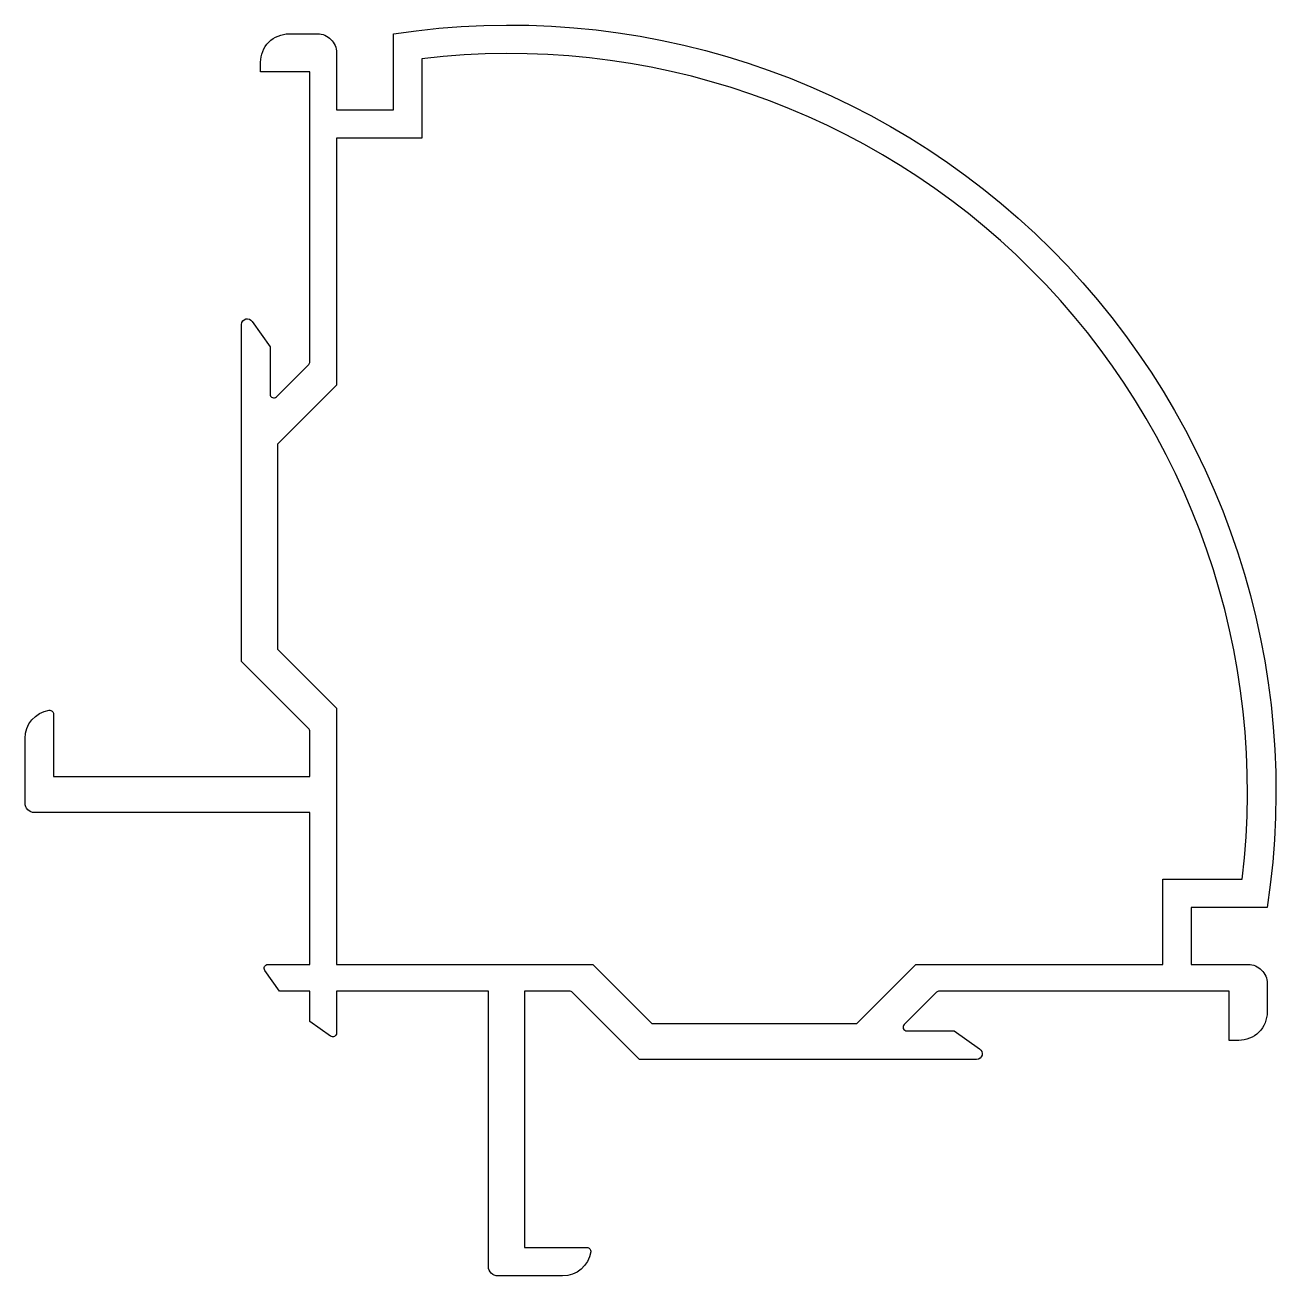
# Model space of a CAD drawing. Extents: x 120 to 185.9, y 170 to 235.9.
import ezdxf

# ---------------------------------------------------------------- set-up
doc = ezdxf.new("R2010")
doc.units = 0
doc.layers.get('0').update_dxf_attribs({"linetype": 'CONTINUOUS'})

msp = doc.modelspace()

# ---------------------------------------------------------------- linework, layer by layer
for points in [[(164.485, 181.422), (152.393, 181.422), (148.852, 184.964, 0.198912), (148.711, 185.022), (146.339, 185.022), (146.339, 171.522), (149.624, 171.522, -0.460212), (149.821, 171.291, -0.369664), (148.339, 170.022), (144.939, 170.022, -0.414214), (144.439, 170.522), (144.439, 185.022), (136.439, 185.022), (136.439, 182.811, -0.610029), (136.123, 182.648), (135.039, 183.422), (135.039, 185.022), (133.439, 185.022), (132.665, 186.106, -0.610029), (132.828, 186.422), (135.039, 186.422), (135.039, 194.422), (120.539, 194.422, -0.414214), (120.039, 194.922), (120.039, 198.322, -0.369664), (121.308, 199.804, -0.460212), (121.539, 199.607), (121.539, 196.322), (135.039, 196.322), (135.039, 198.694, 0.198912), (134.98, 198.835), (131.439, 202.377), (131.439, 214.468), (131.439, 220.122, -0.767327), (131.999, 220.272), (132.939, 218.944), (132.939, 216.451, 0.668179), (133.28, 216.309), (134.98, 218.009, 0.198912), (135.039, 218.151), (135.039, 233.422), (132.439, 233.422), (132.439, 233.922, -0.414214), (133.939, 235.422), (135.439, 235.422, -0.414214), (136.439, 234.422), (136.439, 231.422), (139.439, 231.422), (139.439, 235.422, -0.50618), (185.439, 189.422), (181.439, 189.422), (181.439, 186.422), (184.439, 186.422, -0.414214), (185.439, 185.422), (185.439, 183.922, -0.414214), (183.939, 182.422), (183.439, 182.422), (183.439, 185.022), (168.167, 185.022, 0.198912), (168.026, 184.964), (166.326, 183.264, 0.668179), (166.467, 182.922), (168.961, 182.922), (170.289, 181.982, -0.767327), (170.139, 181.422)], [(179.939, 186.422), (179.939, 190.922), (184.13, 190.922, 0.485581), (140.939, 234.113), (140.939, 229.922), (136.439, 229.922), (136.439, 216.922), (133.339, 213.822), (133.339, 203.022), (136.439, 199.922), (136.439, 186.422), (149.939, 186.422), (153.039, 183.322), (163.839, 183.322), (166.939, 186.422)]]:
    msp.add_lwpolyline(points, format="xyb", close=True)

doc.saveas('drawing.dxf')
